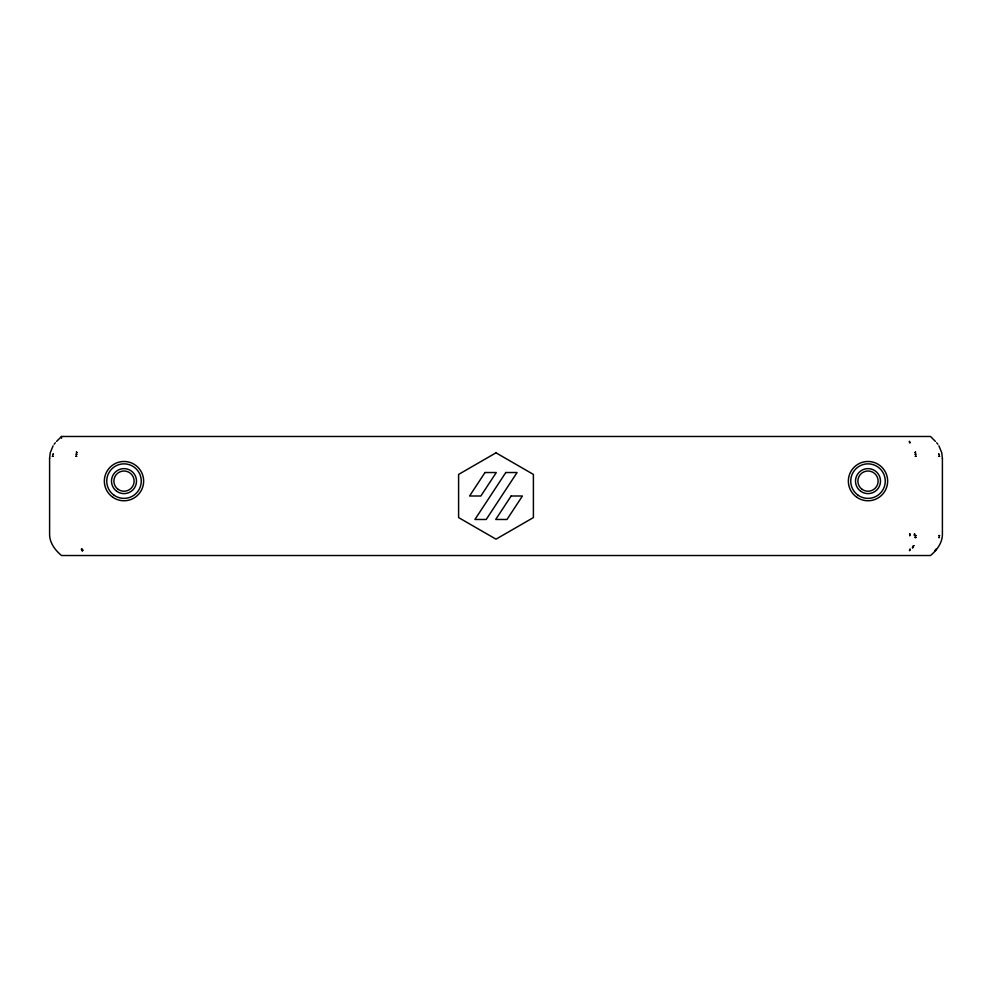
<?xml version="1.0" encoding="UTF-8"?>
<svg xmlns="http://www.w3.org/2000/svg" width="992" height="992" viewBox="0 0 992 992"><rect width="100%" height="100%" fill="white"/><g stroke="black" fill="none" stroke-linecap="round" stroke-linejoin="round"><path stroke-width="1.49" d="M49.6 458.279L50.257 452.687L53.109 445.805M909.825 549.221L909.391 550.585M909.788 550.585L910.334 549.221M934.886 550.585L936.113 549.221M54.151 444.255L55.304 442.779M935.134 550.585L936.324 549.221M56.569 441.415L61.504 436.48L930.496 436.48L935.431 441.415M936.696 442.779L937.849 444.255M938.891 445.805L941.743 452.687L942.4 458.279M81.48 549.221L82.609 550.585L82.373 549.221L82.77 550.585L81.828 550.585L81.48 549.221L82.051 550.585M910.086 442.779L909.602 441.415M81.914 549.221L82.398 550.585M909.23 441.415L909.627 442.779M942.4 458.242L942.4 533.758C942.648 542.587 936.969 550.114 930.496 555.52L61.504 555.52C55.031 550.114 49.352 542.587 49.6 533.758L49.6 458.242M61.504 436.48L61.504 438.278M909.776 533.758L909.763 535.618L909.776 533.758M914.537 533.758L914.5 535.618L914.537 533.758M53.159 456.171L52.44 456.382L53.159 456.171M75.938 456.171L76.607 456.382L75.938 456.171M916.075 535.618L915.318 535.618L916.075 535.618M938.866 535.618L939.56 535.618L938.866 535.618M53.357 454.113L52.613 454.522L53.357 454.113M76.136 454.113L76.756 454.522L76.136 454.113M915.914 537.478L915.17 537.478L915.914 537.478M938.705 537.478L939.387 537.478L938.705 537.478M76.458 452.092L76.992 452.687L76.458 452.092M78.356 445.805L78.356 445.805M913.855 545.65L913.111 546.195L913.855 545.65M913.074 547.398L912.442 547.745L913.074 547.398M485.001 472.527L469.576 496L480.86 496L496.285 472.527L485.001 472.527M505.796 472.527L474.932 519.473L486.204 519.473L517.068 472.527L505.796 472.527M511.14 496L495.715 519.473L506.999 519.473L522.424 496L511.14 496M915.542 452.092L915.008 452.687L915.542 452.092M915.864 454.113L915.244 454.522L915.864 454.113M496 452.823L458.602 474.412L458.602 517.588L496 539.177L533.398 517.588L533.398 474.412L496 452.823M916.062 456.171L915.393 456.382L916.062 456.171M913.644 445.805L913.644 445.805M939.387 454.522L938.643 454.113L939.387 454.522M939.56 456.382L938.841 456.171L939.56 456.382M856.728 497.203A19.642 19.642 0 0 0 887.567 482.831A19.642 19.642 0 0 0 859.704 463.314A19.642 19.642 0 0 0 856.728 497.203M112.728 497.215A19.642 19.642 0 0 0 143.567 482.831A19.642 19.642 0 0 0 115.704 463.314A19.642 19.642 0 0 0 112.728 497.215M858.105 495.256A17.261 17.261 0 0 0 885.199 482.62A17.261 17.261 0 0 0 860.709 465.471A17.261 17.261 0 0 0 858.105 495.256M114.105 495.256A17.261 17.261 0 0 0 141.199 482.62A17.261 17.261 0 0 0 116.709 465.471A17.261 17.261 0 0 0 114.105 495.256M860.833 491.362A12.499 12.499 0 0 0 880.45 482.211A12.499 12.499 0 0 0 862.718 469.786A12.499 12.499 0 0 0 860.833 491.362M116.833 491.362A12.499 12.499 0 0 0 136.45 482.211A12.499 12.499 0 0 0 118.718 469.786A12.499 12.499 0 0 0 116.833 491.362M862.197 489.403A10.118 10.118 0 0 0 878.081 482A10.118 10.118 0 0 0 863.722 471.944A10.118 10.118 0 0 0 862.197 489.403M118.197 489.403A10.118 10.118 0 0 0 134.081 482A10.118 10.118 0 0 0 119.722 471.944A10.118 10.118 0 0 0 118.197 489.403"/></g></svg>
